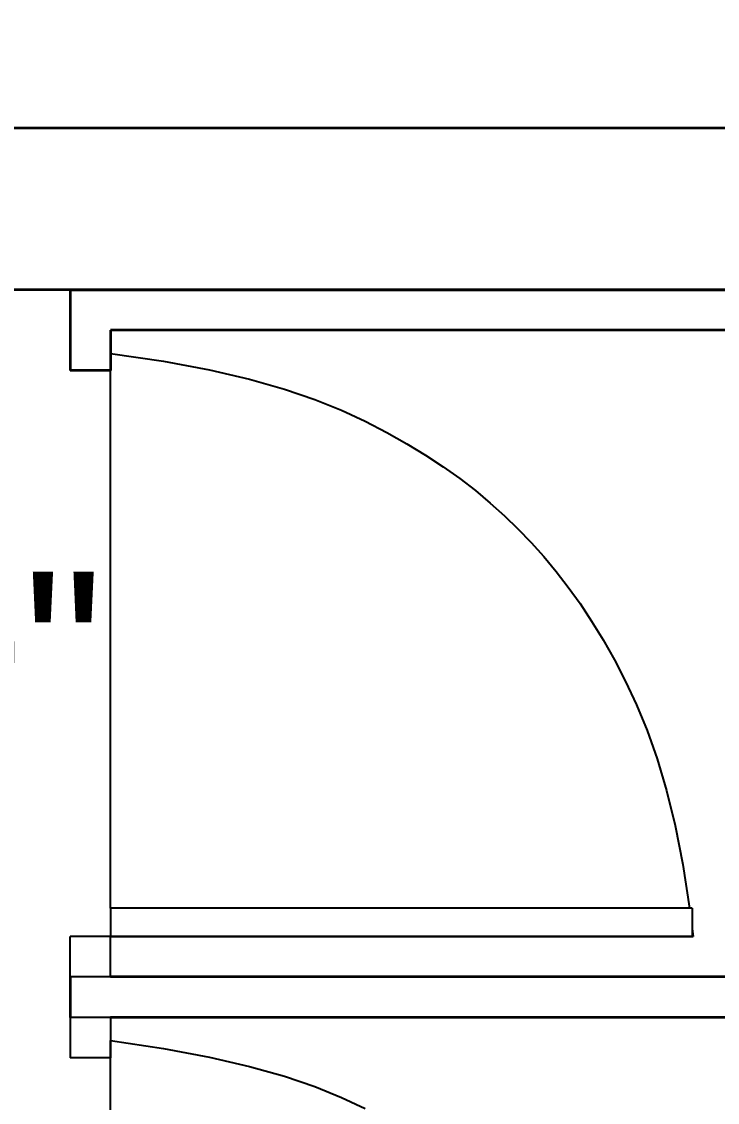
# Model space of a CAD drawing. Header units: millimetres. Extents: x 6923 to 14208, y 3430 to 4414.
# Drawn here: x 11087.2 to 11126, y 4237.1 to 4297.3 of the extents above; entities that cross this region are included whole.
import ezdxf

# ---------------------------------------------------------------- set-up
doc = ezdxf.new("R2010")
doc.units = ezdxf.units.MM
doc.layers.get('Defpoints').update_dxf_attribs({"color": 250})
for name, color, linetype, lineweight in [('dimension', 6, 'Continuous', 15), ('door', 104, 'Continuous', 25), ('wall', 160, 'Continuous', 35)]:
    doc.layers.add(name, color=color, linetype=linetype, lineweight=lineweight)
doc.styles.get("Standard").update_dxf_attribs({"font": 'arial.ttf'})
doc.dimstyles.new('1 to 8', dxfattribs={"dimscale": 96, "dimtxt": 0.09375, "dimasz": 0.09375, "dimexe": 0.09375, "dimexo": 0.09375, "dimgap": 0.015625, "dimtad": 0, "dimtih": 1, "dimtoh": 1, "dimdec": 0, "dimrnd": 0.09375, "dimzin": 3, "dimdsep": 46, "dimlunit": 4, "dimtxsty": 'Standard', "dimcen": 0.09375, "dimadec": 0, "dimazin": 0, "dimtfac": 1, "dimtdec": 0, "dimtofl": 0, "dimtmove": 0, "dimatfit": 3, "dimfxl": 0.09375, "dimfxlon": 1, "dimtolj": 1, "dimtzin": 0, "dimarcsym": 0})

# ---------------------------------------------------------------- blocks, each defined once
blk = doc.blocks.new('*D68')
at = {"layer": 'Defpoints', "color": 0, "transparency": 16777216}
for p in [(11092.152, 4280.083), (11079.238, 4244.05), (11092.152, 4244.05)]:
    blk.add_point(p, dxfattribs=at)
at = {"layer": 'dimension', "color": 0, "lineweight": -2, "transparency": 16777216}
for p, q in [((11083.152, 4280.083), (11070.238, 4280.083)), ((11079.238, 4271.083), (11079.238, 4268.165)), ((11079.238, 4253.05), (11079.238, 4255.968)), ((11083.152, 4244.05), (11070.238, 4244.05))]:
    blk.add_line(p, q, dxfattribs=at)
at = {"layer": 'dimension', "color": 0, "transparency": 16777216}
for points in [[(11077.738, 4271.083), (11080.738, 4271.083), (11079.238, 4280.083)], [(11077.738, 4253.05), (11080.738, 4253.05), (11079.238, 4244.05)]]:
    blk.add_solid(points, dxfattribs=at)
at = {"layer": 'dimension', "color": 0, "transparency": 16777216, "insert": (11079.238, 4262.067), "char_height": 9, "attachment_point": 5}
blk.add_mtext('\\A1;3\'-0"', dxfattribs=at)
blk = doc.blocks.new('*D80')
at = {"layer": 'Defpoints', "color": 0, "transparency": 16777216}
for p in [(11166.469, 4322.064), (10986.307, 4282.335), (11166.469, 4280.083)]:
    blk.add_point(p, dxfattribs=at)
at = {"layer": 'dimension', "color": 0, "lineweight": -2, "transparency": 16777216}
for p, q in [((10986.307, 4313.064), (10986.307, 4331.064)), ((11166.469, 4313.064), (11166.469, 4331.064)), ((10995.307, 4322.064), (11059.853, 4322.064)), ((11157.469, 4322.064), (11092.923, 4322.064))]:
    blk.add_line(p, q, dxfattribs=at)
at = {"layer": 'dimension', "color": 0, "transparency": 16777216}
for points in [[(10995.307, 4323.564), (10995.307, 4320.564), (10986.307, 4322.064)], [(11157.469, 4323.564), (11157.469, 4320.564), (11166.469, 4322.064)]]:
    blk.add_solid(points, dxfattribs=at)
at = {"layer": 'dimension', "color": 0, "transparency": 16777216, "insert": (11076.388, 4322.064), "char_height": 9, "attachment_point": 5}
blk.add_mtext('\\A1;15\'-0"', dxfattribs=at)

msp = doc.modelspace()

# ---------------------------------------------------------------- linework, layer by layer
at = {"layer": 'door'}
for p, q in [((11092.152, 4247.879), (11092.152, 4278.789)), ((11124.582, 4247.879), (11092.152, 4247.879)), ((11092.152, 4247.879), (11092.152, 4246.302)), ((11124.582, 4247.879), (11124.582, 4246.302)), ((11124.582, 4246.74), (11124.639, 4246.302)), ((11089.9, 4244.05), (11089.9, 4246.302)), ((11092.152, 4246.302), (11089.9, 4246.302)), ((11092.152, 4244.05), (11092.152, 4246.302)), ((11124.582, 4246.302), (11092.152, 4246.302)), ((11092.152, 4246.302), (11124.639, 4246.302)), ((11092.152, 4244.05), (11089.9, 4244.05)), ((11089.9, 4241.798), (11089.9, 4239.546)), ((11092.152, 4241.798), (11089.9, 4241.798)), ((11092.152, 4241.798), (11092.152, 4239.546)), ((11092.152, 4209.594), (11092.152, 4240.505)), ((11092.152, 4239.546), (11089.9, 4239.546))]:
    msp.add_line(p, q, dxfattribs=at)
for points in [[(11092.152, 4278.789), (11095.102, 4278.351), (11097.674, 4277.87), (11099.91, 4277.351), (11101.853, 4276.8), (11103.547, 4276.223), (11105.034, 4275.625), (11106.357, 4275.011), (11107.558, 4274.388), (11108.675, 4273.758), (11109.721, 4273.121), (11110.701, 4272.475), (11111.623, 4271.817), (11112.493, 4271.144), (11113.319, 4270.454), (11114.107, 4269.744), (11114.863, 4269.013), (11115.595, 4268.257), (11116.304, 4267.469), (11116.994, 4266.643), (11117.667, 4265.773), (11118.325, 4264.851), (11118.971, 4263.87), (11119.608, 4262.825), (11120.238, 4261.708), (11120.861, 4260.51), (11121.472, 4259.209), (11122.062, 4257.78), (11122.624, 4256.2), (11123.15, 4254.445), (11123.632, 4252.489), (11124.062, 4250.308), (11124.432, 4247.879)], [(11092.152, 4240.505), (11095.102, 4240.066), (11097.674, 4239.585), (11099.91, 4239.066), (11101.853, 4238.516), (11103.547, 4237.939), (11105.034, 4237.341), (11106.357, 4236.727)]]:
    msp.add_lwpolyline(points, dxfattribs=at)
at = {"layer": 'wall'}
for p, q in [((11089.9, 4282.335), (11080.892, 4282.335)), ((11089.9, 4282.335), (11089.9, 4277.831)), ((11089.9, 4282.335), (11157.461, 4282.335)), ((11157.461, 4280.083), (11092.152, 4280.083)), ((11092.152, 4280.083), (11092.152, 4277.831)), ((11092.152, 4277.831), (11089.9, 4277.831)), ((11089.9, 4244.05), (11089.9, 4241.798)), ((11133.259, 4244.05), (11092.152, 4244.05)), ((11157.461, 4241.798), (11092.152, 4241.798))]:
    msp.add_line(p, q, dxfattribs=at)
for points in [[(11177.535, 4291.335), (11042.82, 4291.335)], [(11177.535, 4291.335), (11042.82, 4291.335)], [(11177.535, 4291.335), (11042.82, 4291.335)], [(11177.535, 4282.335), (11042.82, 4282.335)], [(11177.535, 4282.335), (11042.82, 4282.335)], [(11177.535, 4282.335), (11042.82, 4282.335)]]:
    msp.add_lwpolyline(points, dxfattribs=at)

# ---------------------------------------------------------------- dimensions: what is measured, and where the dimension line sits
at = {"layer": 'dimension', "color": 219, "true_color": 0x642165}
dim = msp.add_linear_dim(base=(11166.469, 4322.064), p1=(10986.307, 4282.335), p2=(11166.469, 4280.083), dimstyle='1 to 8', dxfattribs=at)
dim.commit()
dim.dimension.update_dxf_attribs({"geometry": '*D80', "text_midpoint": (11076.388, 4322.064)})
dim = msp.add_linear_dim(base=(11079.238, 4244.05), p1=(11092.152, 4280.083), p2=(11092.152, 4244.05), angle=90, dimstyle='1 to 8', dxfattribs=at)
dim.commit()
dim.dimension.update_dxf_attribs({"geometry": '*D68', "text_midpoint": (11079.238, 4262.067)})

doc.saveas('drawing.dxf')
